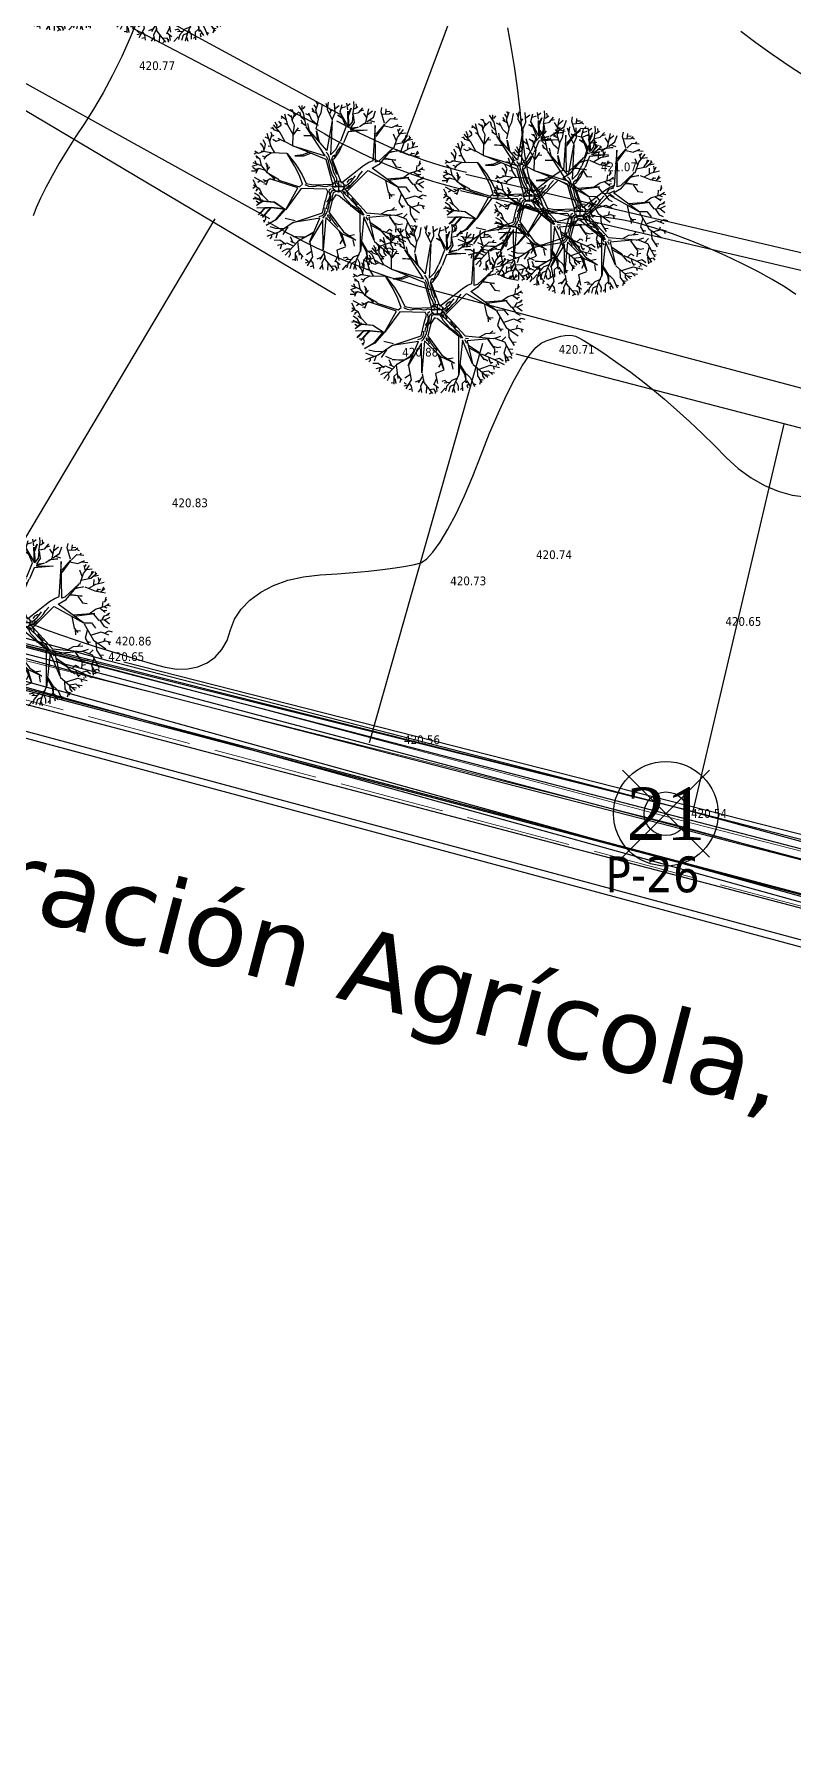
# Model space of a CAD drawing. Header units: metres. Extents: x 2 to 659295185, y -28 to 1124222152.
# Drawn here: x 654665.2 to 654752.2, y 1123070.3 to 1123265.1 of the extents above; entities that cross this region are included whole.
import ezdxf
from ezdxf.enums import TextEntityAlignment as Align

# ---------------------------------------------------------------- set-up
doc = ezdxf.new("R2010")
doc.units = ezdxf.units.M
doc.header["$MEASUREMENT"] = 0
doc.header["$PDMODE"] = 35
doc.header["$PDSIZE"] = 5
doc.linetypes.add('ACAD_ISO02W100', pattern=[15, 12, -3])
doc.layers.get('0').update_dxf_attribs({"linetype": 'CONTINUOUS'})
for name, color, linetype in [('000PAREDES', 2, 'CONTINUOUS'), ('Acotado', 7, 'CONTINUOUS'), ('Arboles', 3, 'CONTINUOUS'), ('Canal de Riego', 5, 'CONTINUOUS'), ('Cota', 3, 'CONTINUOUS'), ('CURVAS', 2, 'CONTINUOUS'), ('CVL_CURV_D', 7, 'CONTINUOUS'), ('CVL_CURV_G', 42, 'CONTINUOUS'), ('MANZANA', 30, 'CONTINUOUS'), ('PUERTA', 3, 'CONTINUOUS'), ('VIA_ACCESO', 7, 'ACAD_ISO02W100'), ('Vialidad', 1, 'CONTINUOUS'), ('vista1', 3, 'CONTINUOUS'), ('ÁREAS', 7, 'CONTINUOUS')]:
    doc.layers.add(name, color=color, linetype=linetype)
doc.layers.add('acera', color=32, linetype='CONTINUOUS', lineweight=20)
doc.styles.get("Standard").update_dxf_attribs({"font": 'tahoma.ttf'})
doc.styles.add('VERT_CUADRO', font='ROMANTIC')

# ---------------------------------------------------------------- blocks, each defined once
blk = doc.blocks.new('VERT_CUADRO')
blk.add_circle((0, 0), 1)
at = {"style": 'VERT_CUADRO'}
blk.add_attdef('PT', text='', height=1, dxfattribs=at).set_placement((0, 0), align=Align.MIDDLE_CENTER)
blk = doc.blocks.new('A$C469D301D')
for p, q in [((0.871, 2.329), (0.817, 2.438)), ((0.857, 2.363), (0.866, 2.436)), ((1.05, 2.343), (1.105, 2.45)), ((1.089, 2.418), (1.073, 2.459)), ((0.501, 2.097), (0.422, 2.212)), ((0.472, 2.19), (0.454, 2.246)), ((0.464, 2.155), (0.478, 2.21)), ((0.529, 2.215), (0.505, 2.254)), ((0.531, 2.191), (0.533, 2.235)), ((0.569, 2.297), (0.539, 2.291)), ((0.618, 2.253), (0.548, 2.319)), ((0.624, 2.185), (0.588, 2.211)), ((0.627, 2.18), (0.604, 2.342)), ((0.699, 2.283), (0.644, 2.335)), ((0.723, 2.371), (0.688, 2.393)), ((0.723, 2.167), (0.691, 2.248)), ((0.701, 2.233), (0.696, 2.313)), ((0.704, 2.255), (0.754, 2.336)), ((0.741, 2.314), (0.717, 2.394)), ((0.735, 2.294), (0.806, 2.35)), ((0.83, 2.269), (0.82, 2.342)), ((0.844, 2.175), (0.823, 2.227)), ((0.877, 2.215), (0.83, 2.269)), ((0.885, 2.134), (0.871, 2.329)), ((0.872, 2.385), (0.907, 2.417)), ((0.951, 2.277), (0.904, 2.309)), ((0.979, 2.208), (0.945, 2.313)), ((1.045, 2.131), (0.979, 2.208)), ((1.06, 2.293), (0.996, 2.337)), ((1.024, 2.327), (1.006, 2.38)), ((1.023, 2.071), (1.072, 2.21)), ((1.063, 2.376), (1.036, 2.423)), ((1.072, 2.21), (1.05, 2.343)), ((1.075, 2.229), (1.122, 2.297)), ((1.122, 2.297), (1.16, 2.416)), ((1.222, 2.361), (1.211, 2.418)), ((1.217, 2.33), (1.246, 2.432)), ((1.272, 2.173), (1.217, 2.33)), ((1.246, 2.272), (1.284, 2.327)), ((1.262, 2.305), (1.257, 2.334)), ((1.273, 2.188), (1.321, 2.271)), ((1.321, 2.271), (1.332, 2.411)), ((1.331, 2.333), (1.391, 2.37)), ((1.358, 2.23), (1.419, 2.182)), ((1.416, 2.196), (1.358, 2.23)), ((1.394, 2.274), (1.435, 2.378)), ((1.395, 2.267), (1.483, 2.047)), ((1.455, 2.051), (1.395, 2.267)), ((1.421, 2.331), (1.486, 2.343)), ((1.483, 2.047), (1.505, 2.271)), ((1.505, 2.271), (1.494, 2.051)), ((1.507, 2.291), (1.504, 2.387)), ((1.556, 2.307), (1.507, 2.209)), ((1.512, 2.24), (1.556, 2.307)), ((1.514, 2.352), (1.554, 2.378)), ((1.552, 2.107), (1.572, 2.206)), ((1.57, 2.21), (1.603, 2.331)), ((1.572, 2.206), (1.574, 2.1)), ((1.575, 2.222), (1.659, 2.23)), ((1.603, 2.331), (1.606, 2.398)), ((1.603, 2.294), (1.658, 2.319)), ((1.64, 2.312), (1.639, 2.36)), ((1.659, 2.23), (1.726, 2.291)), ((1.688, 2.254), (1.736, 2.259)), ((1.766, 2.135), (1.729, 2.213)), ((1.743, 2.078), (1.809, 2.265)), ((1.783, 2.186), (1.856, 2.233)), ((1.859, 2.137), (1.902, 2.227)), ((1.978, 2.201), (1.997, 2.261)), ((2.005, 2.033), (1.978, 2.201)), ((2.038, 2.159), (2.056, 2.233)), ((2.053, 2.196), (2.102, 2.193)), ((0.239, 1.921), (0.207, 1.975)), ((0.249, 1.88), (0.276, 1.952)), ((0.276, 1.952), (0.25, 2.017)), ((0.331, 2.02), (0.284, 2.052)), ((0.349, 1.908), (0.316, 2.099)), ((0.34, 1.983), (0.39, 2.088)), ((0.384, 2.08), (0.373, 2.114)), ((0.377, 2.055), (0.413, 2.066)), ((0.421, 2.154), (0.382, 2.171)), ((0.433, 1.972), (0.389, 2.002)), ((0.427, 2.136), (0.404, 2.18)), ((0.495, 2.101), (0.427, 2.136)), ((0.49, 1.987), (0.433, 1.972)), ((0.555, 1.947), (0.464, 2.011)), ((0.474, 2.166), (0.531, 2.191)), ((0.557, 1.949), (0.501, 2.097)), ((0.659, 1.877), (0.557, 1.949)), ((0.684, 2.04), (0.627, 2.18)), ((0.66, 1.875), (0.684, 2.04)), ((0.688, 2.043), (0.723, 2.167)), ((0.692, 2.034), (0.774, 2.126)), ((0.753, 2.094), (0.793, 2.084)), ((0.879, 2.144), (0.822, 2.19)), ((0.834, 2.006), (0.945, 1.989)), ((0.947, 1.979), (0.834, 2.006)), ((1.133, 1.748), (0.885, 2.126)), ((1.1, 1.678), (0.886, 2.125)), ((0.925, 2.06), (0.916, 2.166)), ((1.023, 2.049), (1.043, 1.881)), ((1.026, 1.915), (1.023, 2.049)), ((1.264, 2.167), (1.133, 1.748)), ((1.267, 2.169), (1.181, 1.68)), ((1.35, 1.86), (1.455, 2.051)), ((1.471, 1.979), (1.387, 1.829)), ((1.744, 1.964), (1.471, 1.979)), ((1.494, 2.051), (1.552, 2.107)), ((1.623, 2.027), (1.503, 2.003)), ((1.503, 2.003), (1.744, 1.964)), ((1.574, 2.1), (1.512, 2.027)), ((1.512, 2.027), (1.623, 2.027)), ((1.641, 2.03), (1.743, 2.078)), ((1.825, 2.06), (1.695, 2.058)), ((1.724, 2.064), (1.825, 2.06)), ((1.757, 2.085), (1.859, 2.137)), ((1.869, 2.016), (1.77, 1.521)), ((1.794, 2.103), (1.864, 2.071)), ((1.808, 1.493), (1.869, 2.016)), ((2.007, 2.019), (1.856, 1.861)), ((1.865, 1.892), (2.007, 2.019)), ((1.986, 2), (2.1, 1.957)), ((1.988, 2.164), (2.089, 2.158)), ((2.016, 2.025), (2.1, 2.087)), ((2.089, 2.158), (2.127, 2.18)), ((2.1, 2.087), (2.199, 2.066)), ((2.1, 1.957), (2.199, 1.988)), ((2.105, 2.166), (2.141, 2.144)), ((2.148, 2.077), (2.173, 2.101)), ((2.162, 1.976), (2.244, 1.955)), ((0.181, 1.648), (0.063, 1.71)), ((0.135, 1.847), (0.095, 1.832)), ((0.112, 1.684), (0.098, 1.733)), ((0.152, 1.833), (0.111, 1.871)), ((0.172, 1.745), (0.115, 1.803)), ((0.149, 1.767), (0.115, 1.776)), ((0.221, 1.849), (0.152, 1.833)), ((0.18, 1.653), (0.172, 1.745)), ((0.34, 1.816), (0.2, 1.859)), ((0.246, 1.769), (0.211, 1.787)), ((0.229, 1.742), (0.271, 1.788)), ((0.248, 1.844), (0.239, 1.921)), ((0.271, 1.788), (0.339, 1.82)), ((0.351, 1.909), (0.307, 1.917)), ((0.565, 1.781), (0.34, 1.816)), ((0.393, 1.813), (0.349, 1.908)), ((0.567, 1.78), (0.669, 1.607)), ((0.648, 1.591), (0.567, 1.78)), ((0.66, 1.877), (1.1, 1.678)), ((1.108, 1.622), (0.66, 1.877)), ((0.669, 1.734), (0.799, 1.717)), ((0.785, 1.733), (0.669, 1.734)), ((0.87, 1.756), (0.785, 1.733)), ((0.799, 1.717), (0.902, 1.743)), ((1.141, 1.7), (1.122, 1.729)), ((1.181, 1.68), (1.266, 1.747)), ((1.23, 1.623), (1.309, 1.706)), ((1.266, 1.747), (1.343, 1.856)), ((1.27, 1.701), (1.295, 1.732)), ((1.295, 1.732), (1.323, 1.76)), ((1.309, 1.706), (1.382, 1.828)), ((1.323, 1.76), (1.342, 1.78)), ((2.091, 1.66), (2.162, 1.808)), ((2.111, 1.715), (2.26, 1.728)), ((2.14, 1.764), (2.115, 1.86)), ((2.162, 1.808), (2.265, 1.91)), ((2.198, 1.839), (2.185, 1.92)), ((2.196, 1.902), (2.223, 1.927)), ((2.216, 1.857), (2.294, 1.859)), ((2.223, 1.731), (2.312, 1.814)), ((2.26, 1.728), (2.354, 1.787)), ((2.276, 1.785), (2.291, 1.824)), ((2.304, 1.751), (2.375, 1.754)), ((2.336, 1.777), (2.338, 1.806)), ((2.353, 1.633), (2.401, 1.708)), ((2.372, 1.666), (2.368, 1.724)), ((0.079, 1.585), (0.026, 1.592)), ((0.053, 1.42), (0.035, 1.466)), ((0.134, 1.676), (0.041, 1.656)), ((0.084, 1.61), (0.051, 1.643)), ((0.178, 1.411), (0.059, 1.495)), ((0.14, 1.616), (0.079, 1.585)), ((0.109, 1.598), (0.083, 1.553)), ((0.14, 1.616), (0.084, 1.61)), ((0.226, 1.575), (0.14, 1.616)), ((0.244, 1.544), (0.181, 1.648)), ((0.244, 1.544), (0.269, 1.642)), ((0.246, 1.544), (0.385, 1.436)), ((0.345, 1.437), (0.246, 1.544)), ((0.269, 1.642), (0.247, 1.683)), ((0.264, 1.607), (0.249, 1.645)), ((0.261, 1.585), (0.295, 1.62)), ((0.699, 1.446), (0.648, 1.591)), ((0.669, 1.607), (0.739, 1.447)), ((1.16, 1.26), (1.108, 1.622)), ((1.139, 1.603), (1.121, 1.663)), ((1.146, 1.531), (1.139, 1.603)), ((1.159, 1.657), (1.141, 1.7)), ((1.154, 1.47), (1.146, 1.531)), ((1.168, 1.396), (1.154, 1.47)), ((1.16, 1.614), (1.159, 1.657)), ((1.168, 1.572), (1.16, 1.614)), ((1.184, 1.522), (1.168, 1.572)), ((1.187, 1.473), (1.184, 1.522)), ((1.193, 1.421), (1.187, 1.473)), ((1.191, 1.61), (1.204, 1.645)), ((1.197, 1.561), (1.191, 1.61)), ((1.211, 1.504), (1.197, 1.561)), ((1.199, 1.61), (1.23, 1.623)), ((1.282, 1.259), (1.199, 1.61)), ((1.204, 1.645), (1.221, 1.662)), ((1.222, 1.446), (1.211, 1.504)), ((1.221, 1.662), (1.243, 1.672)), ((1.23, 1.65), (1.254, 1.664)), ((1.254, 1.664), (1.27, 1.701)), ((1.629, 1.463), (1.282, 1.257)), ((1.713, 1.503), (1.629, 1.463)), ((1.77, 1.521), (1.713, 1.503)), ((1.747, 1.414), (1.868, 1.469)), ((1.856, 1.502), (1.808, 1.493)), ((2.083, 1.665), (1.856, 1.502)), ((1.868, 1.469), (2.083, 1.665)), ((2.1, 1.485), (1.938, 1.523)), ((1.953, 1.532), (2.1, 1.485)), ((2.138, 1.617), (2.016, 1.602)), ((2.029, 1.614), (2.138, 1.617)), ((2.04, 1.493), (2.093, 1.389)), ((2.156, 1.616), (2.29, 1.538)), ((2.21, 1.587), (2.321, 1.634)), ((2.29, 1.538), (2.441, 1.49)), ((2.291, 1.624), (2.304, 1.702)), ((2.318, 1.531), (2.347, 1.563)), ((2.321, 1.634), (2.439, 1.644)), ((2.33, 1.548), (2.376, 1.552)), ((2.375, 1.517), (2.439, 1.554)), ((2.403, 1.539), (2.427, 1.578)), ((0.054, 1.366), (0.014, 1.342)), ((0.113, 1.323), (0.027, 1.391)), ((0.087, 1.227), (0.029, 1.276)), ((0.051, 1.299), (0.079, 1.322)), ((0.07, 1.359), (0.054, 1.418)), ((0.108, 1.325), (0.059, 1.323)), ((0.113, 1.164), (0.087, 1.227)), ((0.095, 1.423), (0.133, 1.442)), ((0.135, 1.231), (0.095, 1.273)), ((0.138, 1.232), (0.113, 1.323)), ((0.209, 1.14), (0.138, 1.232)), ((0.211, 1.427), (0.176, 1.449)), ((0.276, 1.452), (0.178, 1.411)), ((0.212, 1.384), (0.178, 1.385)), ((0.241, 1.433), (0.203, 1.366)), ((0.656, 1.27), (0.275, 1.452)), ((0.275, 1.452), (0.345, 1.437)), ((0.385, 1.436), (0.397, 1.417)), ((0.397, 1.417), (0.681, 1.284)), ((0.444, 0.987), (0.656, 1.27)), ((0.701, 1.254), (0.444, 0.987)), ((0.681, 1.284), (0.727, 1.314)), ((0.727, 1.314), (0.699, 1.446)), ((1.059, 1.199), (0.701, 1.254)), ((0.739, 1.447), (0.781, 1.318)), ((0.816, 1.271), (0.767, 1.302)), ((0.781, 1.318), (0.878, 1.287)), ((0.858, 1.259), (0.816, 1.271)), ((0.904, 1.261), (0.858, 1.259)), ((0.883, 1.284), (1.16, 1.258)), ((0.934, 1.263), (0.904, 1.261)), ((0.982, 1.255), (0.934, 1.263)), ((1.038, 1.236), (0.982, 1.255)), ((1.075, 1.236), (1.038, 1.236)), ((1.107, 1.242), (1.075, 1.236)), ((1.146, 1.226), (1.107, 1.242)), ((1.19, 1.208), (1.146, 1.226)), ((1.186, 1.353), (1.168, 1.396)), ((1.198, 1.289), (1.186, 1.353)), ((1.21, 1.384), (1.193, 1.421)), ((1.199, 1.229), (1.198, 1.289)), ((1.27, 1.206), (1.199, 1.229)), ((1.206, 1.393), (1.206, 1.393)), ((1.226, 1.331), (1.21, 1.384)), ((1.22, 1.296), (1.226, 1.331)), ((1.22, 1.26), (1.22, 1.296)), ((1.248, 1.232), (1.22, 1.26)), ((1.232, 1.388), (1.222, 1.446)), ((1.279, 1.225), (1.248, 1.232)), ((1.317, 1.235), (1.351, 1.215)), ((1.348, 1.133), (1.681, 1.391)), ((1.351, 1.215), (1.38, 1.237)), ((1.366, 1.257), (1.399, 1.293)), ((1.369, 1.188), (1.397, 1.22)), ((1.38, 1.237), (1.425, 1.265)), ((1.399, 1.293), (1.443, 1.311)), ((1.403, 1.201), (1.434, 1.23)), ((1.425, 1.265), (1.466, 1.309)), ((1.434, 1.23), (1.469, 1.26)), ((1.466, 1.309), (1.497, 1.338)), ((1.469, 1.26), (1.521, 1.299)), ((1.521, 1.299), (1.556, 1.346)), ((1.556, 1.346), (1.607, 1.392)), ((1.686, 1.388), (2.072, 1.104)), ((2.072, 1.104), (1.747, 1.414)), ((1.917, 1.218), (1.93, 1.044)), ((2.25, 1.217), (1.938, 1.233)), ((1.953, 1.218), (2.25, 1.217)), ((2.093, 1.389), (2.162, 1.372)), ((2.168, 1.222), (2.268, 1.275)), ((2.268, 1.275), (2.41, 1.301)), ((2.335, 1.285), (2.403, 1.219)), ((2.374, 1.299), (2.392, 1.374)), ((2.39, 1.241), (2.428, 1.243)), ((2.395, 1.293), (2.43, 1.275)), ((2.41, 1.301), (2.471, 1.332)), ((2.411, 1.362), (2.448, 1.401)), ((2.429, 1.385), (2.441, 1.431)), ((2.447, 1.313), (2.487, 1.298)), ((0, 1.195), (0.046, 1.203)), ((0.038, 1.192), (0, 1.195)), ((0.045, 1.2), (0.02, 1.217)), ((0.035, 1.094), (0.115, 1.153)), ((0.13, 1.143), (0.035, 1.094)), ((0.036, 1.063), (0.149, 1.052)), ((0.143, 1.044), (0.036, 1.063)), ((0.115, 1.153), (0.038, 1.192)), ((0.071, 1.126), (0.038, 1.157)), ((0.046, 1.203), (0.126, 1.161)), ((0.046, 0.959), (0.077, 0.99)), ((0.081, 0.981), (0.046, 0.959)), ((0.077, 0.99), (0.143, 1.044)), ((0.149, 1.037), (0.081, 0.981)), ((0.096, 0.914), (0.23, 1.038)), ((0.238, 1.034), (0.096, 0.914)), ((0.125, 1.166), (0.14, 1.151)), ((0.291, 1.107), (0.13, 1.143)), ((0.14, 1.151), (0.295, 1.114)), ((0.149, 1.052), (0.239, 1.044)), ((0.23, 1.038), (0.149, 1.037)), ((0.439, 0.988), (0.238, 1.034)), ((0.239, 1.044), (0.417, 1.001)), ((0.286, 0.863), (0.426, 0.993)), ((0.44, 0.986), (0.288, 0.854)), ((0.426, 0.993), (0.291, 1.107)), ((0.295, 1.114), (0.439, 0.988)), ((0.962, 0.872), (1.025, 1.048)), ((1.029, 1.051), (1.075, 1.159)), ((1.038, 0.971), (1.069, 1.016)), ((1.04, 1.014), (1.076, 1.051)), ((1.121, 1.033), (1.054, 0.863)), ((1.06, 0.941), (1.072, 0.984)), ((1.075, 1.159), (1.061, 1.201)), ((1.069, 1.016), (1.1, 1.048)), ((1.072, 0.984), (1.088, 1.023)), ((1.076, 1.051), (1.099, 1.105)), ((1.088, 1.023), (1.117, 1.045)), ((1.093, 1.153), (1.103, 1.192)), ((1.099, 1.105), (1.093, 1.153)), ((1.1, 1.048), (1.107, 1.096)), ((1.103, 1.192), (1.131, 1.203)), ((1.107, 1.096), (1.111, 1.13)), ((1.111, 1.13), (1.138, 1.165)), ((1.117, 1.045), (1.137, 1.098)), ((1.183, 1.103), (1.121, 1.033)), ((1.137, 1.098), (1.152, 1.141)), ((1.138, 1.165), (1.181, 1.183)), ((1.152, 1.141), (1.202, 1.16)), ((1.213, 1.091), (1.183, 1.103)), ((1.202, 1.16), (1.235, 1.16)), ((1.497, 0.794), (1.218, 1.089)), ((1.245, 1.162), (1.278, 1.108)), ((1.278, 1.108), (1.302, 1.05)), ((1.286, 1.156), (1.293, 1.171)), ((1.309, 1.104), (1.286, 1.156)), ((1.293, 1.171), (1.332, 1.155)), ((1.298, 1.195), (1.333, 1.168)), ((1.302, 1.05), (1.343, 0.991)), ((1.338, 1.07), (1.309, 1.104)), ((1.325, 1.104), (1.313, 1.135)), ((1.323, 1.206), (1.369, 1.188)), ((1.332, 1.155), (1.348, 1.108)), ((1.333, 1.168), (1.365, 1.174)), ((1.369, 1.029), (1.338, 1.07)), ((1.343, 0.991), (1.384, 0.932)), ((1.348, 1.132), (1.587, 0.792)), ((1.348, 1.108), (1.355, 1.069)), ((1.365, 1.174), (1.403, 1.201)), ((1.404, 0.982), (1.369, 1.029)), ((1.432, 0.974), (1.403, 1.025)), ((1.444, 0.93), (1.404, 0.982)), ((1.472, 0.922), (1.432, 0.974)), ((1.93, 1.044), (1.976, 0.975)), ((1.944, 1.027), (1.939, 0.949)), ((1.962, 1.008), (2.016, 0.996)), ((2.111, 0.991), (2.067, 0.882)), ((2.071, 1.106), (2.187, 1.089)), ((2.079, 1.09), (2.183, 0.839)), ((2.187, 1.089), (2.236, 1.007)), ((2.231, 1.212), (2.291, 1.115)), ((2.291, 1.115), (2.392, 1.112)), ((2.309, 1.111), (2.355, 1.022)), ((2.346, 1.12), (2.386, 1.167)), ((2.355, 1.022), (2.407, 0.988)), ((2.374, 1.113), (2.441, 1.043)), ((2.386, 1.167), (2.453, 1.177)), ((2.392, 1.112), (2.463, 1.137)), ((2.413, 1.17), (2.461, 1.2)), ((0.075, 0.945), (0.123, 0.942)), ((0.101, 0.871), (0.133, 0.872)), ((0.114, 0.844), (0.146, 0.894)), ((0.134, 0.797), (0.286, 0.863)), ((0.288, 0.854), (0.134, 0.797)), ((0.146, 0.894), (0.139, 0.945)), ((0.268, 0.733), (0.189, 0.765)), ((0.379, 0.715), (0.268, 0.733)), ((0.525, 0.785), (0.313, 0.677)), ((0.44, 0.735), (0.355, 0.637)), ((0.555, 0.808), (0.421, 0.86)), ((0.532, 0.786), (0.962, 0.872)), ((0.914, 0.798), (0.532, 0.786)), ((0.721, 0.476), (0.914, 0.798)), ((0.953, 0.769), (0.721, 0.476)), ((1, 0.796), (0.901, 0.344)), ((0.901, 0.344), (0.953, 0.769)), ((0.905, 0.826), (0.957, 0.833)), ((0.954, 0.796), (0.989, 0.822)), ((0.957, 0.833), (0.983, 0.854)), ((0.983, 0.854), (1.001, 0.901)), ((0.989, 0.822), (1.016, 0.857)), ((1.203, 0.537), (1, 0.796)), ((1.001, 0.901), (1.005, 0.935)), ((1.016, 0.857), (1.03, 0.886)), ((1.027, 0.922), (1.038, 0.971)), ((1.031, 0.793), (1.033, 0.834)), ((1.033, 0.834), (1.058, 0.828)), ((1.041, 0.882), (1.043, 0.905)), ((1.043, 0.905), (1.06, 0.941)), ((1.054, 0.778), (1.045, 0.809)), ((1.054, 0.926), (1.054, 0.926)), ((1.054, 0.863), (1.222, 0.561)), ((1.065, 0.737), (1.054, 0.778)), ((1.058, 0.828), (1.073, 0.781)), ((1.073, 0.781), (1.091, 0.738)), ((1.091, 0.738), (1.115, 0.696)), ((1.342, 0.969), (1.342, 0.969)), ((1.396, 0.912), (1.367, 0.916)), ((1.384, 0.932), (1.427, 0.897)), ((1.427, 0.897), (1.462, 0.867)), ((1.428, 0.254), (1.497, 0.794)), ((1.542, 0.737), (1.428, 0.254)), ((1.471, 0.889), (1.444, 0.93)), ((1.462, 0.867), (1.507, 0.802)), ((1.505, 0.849), (1.471, 0.889)), ((1.483, 0.955), (1.483, 0.955)), ((1.53, 0.803), (1.505, 0.849)), ((1.507, 0.802), (1.527, 0.766)), ((1.548, 0.764), (1.53, 0.803)), ((1.642, 0.382), (1.542, 0.737)), ((1.596, 0.683), (1.576, 0.736)), ((1.586, 0.757), (1.627, 0.748)), ((1.587, 0.792), (1.982, 0.704)), ((1.794, 0.75), (1.887, 0.787)), ((1.887, 0.787), (2.02, 0.781)), ((1.943, 0.781), (1.992, 0.815)), ((2.067, 0.882), (2.107, 0.795)), ((2.091, 0.831), (2.138, 0.817)), ((2.168, 0.918), (2.309, 0.944)), ((2.183, 0.839), (2.341, 0.696)), ((2.213, 0.804), (2.207, 0.692)), ((2.249, 0.794), (2.355, 0.807)), ((2.309, 0.944), (2.404, 0.887)), ((2.334, 0.807), (2.351, 0.847)), ((2.354, 0.918), (2.417, 0.944)), ((2.355, 0.807), (2.424, 0.779)), ((2.391, 0.794), (2.404, 0.742)), ((2.417, 0.944), (2.465, 0.922)), ((0.313, 0.677), (0.127, 0.633)), ((0.256, 0.662), (0.144, 0.727)), ((0.168, 0.598), (0.194, 0.62)), ((0.194, 0.62), (0.2, 0.638)), ((0.301, 0.558), (0.222, 0.565)), ((0.254, 0.601), (0.285, 0.667)), ((0.401, 0.504), (0.258, 0.486)), ((0.297, 0.437), (0.325, 0.498)), ((0.379, 0.487), (0.301, 0.558)), ((0.556, 0.507), (0.351, 0.335)), ((0.488, 0.451), (0.401, 0.504)), ((0.5, 0.595), (0.422, 0.645)), ((0.517, 0.482), (0.459, 0.519)), ((0.488, 0.498), (0.463, 0.588)), ((0.506, 0.588), (0.666, 0.562)), ((0.641, 0.557), (0.506, 0.588)), ((0.558, 0.309), (0.556, 0.507)), ((0.559, 0.512), (0.802, 0.617)), ((0.784, 0.597), (0.559, 0.512)), ((1.115, 0.696), (1.134, 0.67)), ((1.134, 0.67), (1.156, 0.638)), ((1.224, 0.353), (1.163, 0.585)), ((1.191, 0.552), (1.224, 0.353)), ((1.385, 0.421), (1.203, 0.537)), ((1.222, 0.561), (1.385, 0.421)), ((1.285, 0.499), (1.377, 0.502)), ((1.982, 0.704), (1.608, 0.718)), ((1.608, 0.718), (1.642, 0.382)), ((1.753, 0.529), (1.618, 0.649)), ((1.621, 0.614), (1.748, 0.521)), ((1.748, 0.521), (1.82, 0.418)), ((1.82, 0.418), (1.753, 0.529)), ((1.779, 0.506), (1.937, 0.415)), ((1.833, 0.481), (1.883, 0.515)), ((1.883, 0.515), (1.92, 0.49)), ((1.901, 0.702), (1.977, 0.564)), ((1.977, 0.564), (1.908, 0.697)), ((1.982, 0.559), (1.962, 0.464)), ((1.964, 0.594), (2.024, 0.566)), ((1.974, 0.506), (2.025, 0.509)), ((1.988, 0.701), (2.095, 0.721)), ((2.009, 0.702), (2.136, 0.635)), ((2.024, 0.566), (2.076, 0.571)), ((2.099, 0.655), (2.161, 0.703)), ((2.153, 0.58), (2.106, 0.473)), ((2.136, 0.635), (2.215, 0.43)), ((2.179, 0.531), (2.24, 0.515)), ((2.207, 0.692), (2.267, 0.568)), ((2.298, 0.604), (2.238, 0.616)), ((0.383, 0.419), (0.31, 0.392)), ((0.44, 0.412), (0.383, 0.419)), ((0.4, 0.301), (0.431, 0.342)), ((0.431, 0.342), (0.429, 0.38)), ((0.447, 0.258), (0.481, 0.261)), ((0.499, 0.346), (0.486, 0.236)), ((0.556, 0.386), (0.499, 0.346)), ((0.514, 0.292), (0.499, 0.324)), ((0.52, 0.238), (0.514, 0.292)), ((0.56, 0.344), (0.602, 0.279)), ((0.578, 0.248), (0.592, 0.29)), ((0.738, 0.265), (0.644, 0.145)), ((0.741, 0.343), (0.654, 0.301)), ((0.726, 0.47), (0.738, 0.265)), ((0.902, 0.287), (0.835, 0.21)), ((0.907, 0.331), (0.913, 0.203)), ((1.219, 0.342), (1.097, 0.312)), ((1.097, 0.312), (1.107, 0.165)), ((1.195, 0.454), (1.152, 0.396)), ((1.344, 0.432), (1.35, 0.341)), ((1.426, 0.256), (1.353, 0.137)), ((1.458, 0.372), (1.508, 0.25)), ((1.529, 0.254), (1.462, 0.404)), ((1.508, 0.25), (1.514, 0.124)), ((1.514, 0.124), (1.529, 0.254)), ((1.537, 0.249), (1.588, 0.184)), ((1.644, 0.374), (1.832, 0.162)), ((1.697, 0.303), (1.688, 0.199)), ((1.723, 0.294), (1.89, 0.329)), ((1.76, 0.248), (1.855, 0.251)), ((1.83, 0.423), (1.863, 0.394)), ((1.855, 0.251), (1.904, 0.193)), ((1.878, 0.447), (1.888, 0.378)), ((1.888, 0.378), (1.93, 0.361)), ((1.89, 0.329), (2.019, 0.278)), ((1.896, 0.372), (1.904, 0.345)), ((1.931, 0.315), (1.94, 0.267)), ((1.937, 0.415), (2.087, 0.312)), ((1.968, 0.403), (2.033, 0.415)), ((1.974, 0.312), (1.986, 0.325)), ((2.012, 0.316), (1.997, 0.359)), ((2.033, 0.415), (2.08, 0.368)), ((2.106, 0.473), (2.161, 0.359)), ((2.12, 0.341), (2.119, 0.439)), ((2.121, 0.372), (2.146, 0.363)), ((2.144, 0.413), (2.187, 0.418)), ((2.187, 0.418), (2.21, 0.385)), ((2.209, 0.462), (2.24, 0.461)), ((0.678, 0.198), (0.623, 0.188)), ((0.662, 0.212), (0.632, 0.237)), ((0.728, 0.134), (0.687, 0.127)), ((0.734, 0.174), (0.707, 0.225)), ((0.735, 0.097), (0.734, 0.174)), ((0.855, 0.24), (0.793, 0.224)), ((0.821, 0.074), (0.86, 0.12)), ((0.919, 0.243), (0.861, 0.159)), ((0.861, 0.159), (0.862, 0.065)), ((0.913, 0.203), (1.018, 0.034)), ((0.942, 0.14), (0.929, 0.047)), ((0.976, 0.03), (1.002, 0.048)), ((0.981, 0.095), (1.041, 0.094)), ((1.041, 0.094), (1.065, 0.038)), ((1.104, 0.239), (1.047, 0.147)), ((1.058, 0.071), (1.054, 0.027)), ((1.058, 0.163), (1.115, 0.103)), ((1.082, 0.131), (1.084, 0.05)), ((1.207, 0.085), (1.137, 0.026)), ((1.219, 0.193), (1.17, 0.188)), ((1.279, 0.155), (1.204, 0.158)), ((1.228, 0.106), (1.207, 0.046)), ((1.241, 0.169), (1.219, 0.193)), ((1.316, 0.183), (1.228, 0.106)), ((1.253, 0.03), (1.285, 0.103)), ((1.285, 0.103), (1.342, 0.121)), ((1.353, 0.137), (1.299, 0.01)), ((1.403, 0.206), (1.316, 0.183)), ((1.334, 0.048), (1.318, 0.06)), ((1.339, 0), (1.334, 0.048)), ((1.374, 0.155), (1.396, 0.092)), ((1.396, 0.092), (1.387, 0.027)), ((1.421, 0.036), (1.452, 0.06)), ((1.458, 0.121), (1.447, 0.013)), ((1.514, 0.163), (1.458, 0.121)), ((1.551, 0.096), (1.522, 0.08)), ((1.522, 0.08), (1.529, 0.046)), ((1.527, 0.148), (1.569, 0.057)), ((1.588, 0.184), (1.626, 0.057)), ((1.614, 0.101), (1.649, 0.082)), ((1.688, 0.199), (1.741, 0.1)), ((1.707, 0.153), (1.763, 0.135)), ((1.71, 0.08), (1.73, 0.126)), ((1.763, 0.192), (1.766, 0.235)), ((1.79, 0.144), (1.763, 0.192)), ((1.795, 0.209), (1.855, 0.191)), ((1.869, 0.233), (1.939, 0.214))]:
    blk.add_line(p, q)
blk = doc.blocks.new('A$C1CDC482B')
at = {"layer": 'PUERTA', "linetype": 'Continuous'}
blk.add_blockref('A$C469D301D', (0, 0, 197.89), dxfattribs=at)
blk = doc.blocks.new('A$C14EB38C1')
at = {"rotation": 1}
blk.add_blockref('A$C1CDC482B', (0.021, -0.023, 593.671), dxfattribs=at)
blk = doc.blocks.new('arbol')
at = {"layer": 'Arboles'}
blk.add_circle((654790.78, 1123791.67), 0.64, dxfattribs=at)
at = {"xscale": 8.000000000032065, "yscale": 8.000000000032065, "zscale": 8.000000000032065, "rotation": 6.294289769575494}
blk.add_blockref('A$C14EB38C1', (654782.03, 1123780.92, -6332.49), dxfattribs=at)
blk = doc.blocks.new('arbol2')
at = {"layer": 'Arboles'}
for p, q in [((654790.14, 1123791.67), (654791.42, 1123791.67)), ((654790.78, 1123792.31), (654790.78, 1123791.03))]:
    blk.add_line(p, q, dxfattribs=at)
blk.add_blockref('arbol', (0, 0), dxfattribs=at)

msp = doc.modelspace()

# ---------------------------------------------------------------- linework, layer by layer
at = {"lineweight": 30}
msp.add_lwpolyline([(654948.3512, 1123120.8818), (654737.653, 1123175.6708), (654613.3796, 1123207.9862), (654535.2993, 1123231.8219), (654565.2977, 1123318.8224), (654606.2977, 1123418.8224), (654522.2977, 1123456.8224), (654623.2977, 1123646.8224), (654713.6038, 1123837.3245)], dxfattribs=at)
msp.add_lwpolyline([(654948.3512, 1123120.8818), (654737.653, 1123175.6708), (654613.3796, 1123207.9862), (654535.2993, 1123231.8219), (654565.2977, 1123318.8224), (654606.2977, 1123418.8224), (654522.2977, 1123456.8224), (654623.2977, 1123646.8224), (654713.6038, 1123837.3245)], dxfattribs=at)
msp.add_lwpolyline([(654948.3512, 1123120.8818), (654737.653, 1123175.6708), (654613.3796, 1123207.9862), (654535.2993, 1123231.8219), (654565.2977, 1123318.8224), (654606.2977, 1123418.8224), (654522.2977, 1123456.8224), (654623.2977, 1123646.8224), (654713.6038, 1123837.3245)], dxfattribs=at)
at = {"layer": '000PAREDES'}
msp.add_lwpolyline([(654708.4749, 1123560.707), (654576.9969, 1123217.1749), (654738.8422, 1123176.4284), (654851.6478, 1123145.5648), (654859.7194, 1123170.0968)], dxfattribs=at)
at = {"layer": '000PAREDES', "flags": 128}
for points in [[(654707.192, 1123251.5432), (654724.5688, 1123298.0224)], [(654605.5352, 1123291.2429), (654699.7429, 1123235.2374)], [(654700.2887, 1123255.8986), (654680.8407, 1123266.4656)], [(654714.714, 1123249.0682), (654846.3858, 1123218.2495)], [(654657.9196, 1123196.8016), (654685.9364, 1123243.9482)], [(654703.6703, 1123183.8326), (654716.6674, 1123229.6688)], [(654720.4284, 1123228.4314), (654841.4602, 1123196.9453)], [(654740.7227, 1123175.8096), (654751.2206, 1123220.3841)], [(654582.6384, 1123215.3187), (654738.8422, 1123176.4284)]]:
    msp.add_lwpolyline(points, dxfattribs=at)
at = {"layer": '000PAREDES'}
msp.add_ellipse((654728.5797, 1123305.5998), major_axis=(56.1332, -14.5966), ratio=1, start_param=4.44930935, end_param=4.7262639, dxfattribs=at)
at = {"layer": 'acera'}
msp.add_lwpolyline([(654574.4977, 1123215.9131), (654738.2235, 1123174.5479), (654854.7901, 1123142.4469), (654861.5999, 1123169.4781)], dxfattribs=at)
at = {"layer": 'Acotado'}
msp.add_point((654737.6577, 1123175.6724), dxfattribs=at)
at = {"layer": 'Canal de Riego'}
for points in [[(654506.8517, 1123236.1594), (654544.5127, 1123225.9184), (654551.0207, 1123224.3754), (654551.6351, 1123224.2107), (654673.1231, 1123191.059), (654870.4433, 1123140.1448), (654883.4832, 1123137.8806)], [(654883.8617, 1123140.0604), (654870.9097, 1123142.3094), (654673.6907, 1123193.1974), (654552.2127, 1123226.3464), (654513.9147, 1123236.6114)], [(654884.3205, 1123136.8988), (654870.5383, 1123139.3494), (654674.8441, 1123191.2331), (654551.9317, 1123223.3379), (654546.2902, 1123225.1941)]]:
    msp.add_lwpolyline(points, dxfattribs=at)
at = {"layer": 'Canal de Riego', "flags": 128}
msp.add_lwpolyline([(654675.4628, 1123193.1136), (654871.7758, 1123143.1104)], dxfattribs=at)
msp.add_lwpolyline([(654675.4628, 1123193.1136), (654871.7758, 1123143.1104)], dxfattribs=at)
at = {"layer": 'CURVAS', "lineweight": 0}
msp.add_lwpolyline([(654950, 1123121), (654739, 1123175), (654615, 1123208), (654537, 1123232), (654567, 1123319), (654608, 1123419), (654524, 1123457), (654625, 1123647), (654715, 1123837)], dxfattribs=at)
msp.add_lwpolyline([(654950, 1123121), (654739, 1123175), (654615, 1123208), (654537, 1123232), (654567, 1123319), (654608, 1123419), (654524, 1123457), (654625, 1123647), (654715, 1123837)], dxfattribs=at)
at = {"layer": 'CVL_CURV_D', "color": 7, "linetype": 'Continuous'}
for points, elevation in [([(654677.2093, 1123267.1077), (654676.254, 1123264.8218), (654675.2358, 1123262.5739), (654674.1761, 1123260.4091), (654673.0961, 1123258.3726), (654672.017, 1123256.5095), (654670.9602, 1123254.8649), (654669.9413, 1123253.3362), (654668.9723, 1123251.8097), (654668.069, 1123250.3139), (654667.2472, 1123248.8773), (654666.5227, 1123247.5283), (654665.9114, 1123246.2955), (654665.4291, 1123245.2073), (654665.0916, 1123244.2923)], 420.75), ([(654746.2542, 1123265.449), (654747.9563, 1123264.1569), (654749.8495, 1123262.8069), (654751.9062, 1123261.4225), (654753.981, 1123260.0552)], 421.25), ([(654664.8935, 1123197.451), (654666.4782, 1123196.8199), (654668.21, 1123196.2073), (654670.0123, 1123195.5921), (654671.848, 1123194.986), (654673.6799, 1123194.4006), (654675.471, 1123193.8476), (654677.1844, 1123193.3385), (654678.7828, 1123192.8851), (654680.2293, 1123192.499), (654681.5582, 1123192.2739), (654682.8155, 1123192.2882), (654683.9808, 1123192.5303), (654685.0339, 1123192.9887), (654685.9548, 1123193.6521), (654686.7231, 1123194.5089), (654687.3186, 1123195.5476), (654687.7213, 1123196.7568), (654688.1762, 1123198.0048), (654688.9233, 1123199.1562), (654689.9351, 1123200.1939), (654691.1838, 1123201.101), (654692.6417, 1123201.8604), (654694.2812, 1123202.4549), (654696.0745, 1123202.8677), (654697.994, 1123203.0816), (654699.9376, 1123203.2026), (654701.8011, 1123203.3459), (654703.5531, 1123203.5075), (654705.1627, 1123203.6838), (654706.5986, 1123203.8711), (654707.8297, 1123204.0657), (654708.8249, 1123204.2639), (654709.5529, 1123204.4618), (654710.1939, 1123204.8665), (654710.9365, 1123205.665), (654711.7619, 1123206.8239), (654712.6516, 1123208.3099), (654713.5867, 1123210.0895), (654714.5487, 1123212.1294), (654715.5189, 1123214.396), (654716.4787, 1123216.8561), (654717.4374, 1123219.3237), (654718.4046, 1123221.6123), (654719.362, 1123223.6875), (654720.2908, 1123225.5146), (654721.1726, 1123227.0593), (654721.9889, 1123228.287), (654722.7211, 1123229.1632), (654723.3507, 1123229.6535), (654723.925, 1123229.9188), (654724.4963, 1123230.1416), (654725.0542, 1123230.3197), (654725.5881, 1123230.4509), (654726.0873, 1123230.5331), (654726.5414, 1123230.564), (654726.9397, 1123230.5415), (654727.2718, 1123230.4635), (654727.6496, 1123230.2925), (654728.1808, 1123230.0004), (654728.8483, 1123229.5982), (654729.6351, 1123229.0972), (654730.5238, 1123228.5084), (654731.4974, 1123227.843), (654732.5388, 1123227.1121), (654733.6308, 1123226.3269), (654734.8088, 1123225.4361), (654736.1, 1123224.3983), (654737.4751, 1123223.24), (654738.9044, 1123221.9874), (654740.3584, 1123220.6668), (654741.8077, 1123219.3047), (654743.2228, 1123217.9272), (654744.5742, 1123216.5607), (654745.9452, 1123215.2987), (654747.4176, 1123214.2244), (654748.9588, 1123213.3493), (654750.5367, 1123212.6846), (654752.1188, 1123212.2417), (654753.6729, 1123212.0318)], 420.75)]:
    msp.add_lwpolyline(points, dxfattribs=dict(at, elevation=elevation))
at = {"layer": 'CVL_CURV_G', "color": 42, "linetype": 'Continuous', "elevation": 421}
msp.add_lwpolyline([(654752.5605, 1123235.2427), (654751.3131, 1123236.0875), (654749.8398, 1123236.9776), (654748.1787, 1123237.894), (654746.3682, 1123238.818), (654744.4463, 1123239.7308), (654742.4512, 1123240.6136), (654740.4211, 1123241.4476), (654738.3942, 1123242.2141), (654736.3963, 1123242.8783), (654734.4504, 1123243.4153), (654732.5905, 1123243.821), (654730.8507, 1123244.0912), (654729.2649, 1123244.222), (654727.8672, 1123244.2092), (654726.6916, 1123244.0486), (654725.7721, 1123243.7362), (654725.0033, 1123243.584), (654724.2654, 1123243.8886), (654723.5706, 1123244.6229), (654722.9315, 1123245.7598), (654722.3603, 1123247.2722), (654721.8695, 1123249.133), (654721.4715, 1123251.3151), (654721.1786, 1123253.7914), (654720.9175, 1123256.3954), (654720.6119, 1123258.9484), (654720.2697, 1123261.4049), (654719.8985, 1123263.7195), (654719.5064, 1123265.8467)], dxfattribs=at)
at = {"layer": 'MANZANA', "lineweight": -3}
msp.add_line((656566, 1122688), (653627, 1123461), dxfattribs=at)
for points in [[(654687, 1123826), (654756, 1123792), (654676, 1123594), (654880, 1123383), (654761, 1123164), (654523, 1123230), (654592, 1123414), (654509, 1123450), (654687, 1123826)], [(654685.2977, 1123825.8224), (654754.2977, 1123791.8224), (654674.2977, 1123593.8224), (654878.2977, 1123382.8224), (654759.2977, 1123163.8224), (654521.2977, 1123229.8224), (654590.2977, 1123413.8224), (654507.2977, 1123449.8224), (654685.2977, 1123825.8224)]]:
    msp.add_lwpolyline(points, dxfattribs=at)
at = {"layer": 'VIA_ACCESO', "lineweight": 15}
msp.add_lwpolyline([(655007.1853, 1123094.9696), (654842.4708, 1123141.2885), (654476.7096, 1123238.6472), (654476.7096, 1123238.6472)], dxfattribs=at)
at = {"layer": 'Vialidad', "flags": 128}
for points in [[(654928.8581, 1123113.9086), (654440.2985, 1123245.3846)], [(654575.7595, 1123213.4139), (654930.7143, 1123119.5501)]]:
    msp.add_lwpolyline(points, dxfattribs=at)
at = {"layer": 'Vialidad'}
for points in [[(654930.1304, 1123119.7043), (654565.0927, 1123215.9344), (654540.8387, 1123222.7254), (654533.1417, 1123228.7624), (654533.7869, 1123231.285)], [(654505.3477, 1123228.4914), (654538.9677, 1123218.0804), (654564.7407, 1123211.1604), (654927.6624, 1123113.3736)]]:
    msp.add_lwpolyline(points, dxfattribs=at)
at = {"layer": 'vista1', "flags": 128}
for points in [[(654697.7895, 1123254.6368), (654676.4609, 1123265.8225)], [(654655.181, 1123264.4878), (654692.1966, 1123243.9725)], [(654714.0952, 1123247.1877), (654845.767, 1123216.369)], [(654710.3829, 1123235.9047), (654842.6977, 1123200.7063)]]:
    msp.add_lwpolyline(points, dxfattribs=at)
at = {"layer": 'vista1'}
for major_axis, start_param, end_param in [((58.0688, -15.1), 4.42331119, 4.72372229), ((69.6826, -18.12), 4.4334789, 4.71139903)]:
    msp.add_ellipse((654728.5797, 1123305.5998), major_axis=major_axis, ratio=1, start_param=start_param, end_param=end_param, dxfattribs=at)

# ---------------------------------------------------------------- block references
at = {"color": 2, "xscale": 6, "yscale": 6, "zscale": 6}
msp.add_blockref('VERT_CUADRO', (654737.653, 1123175.6708), dxfattribs=at).add_auto_attribs({'PT': '21'})
at = {"layer": 'Arboles'}
for p in [(-122.0535, -516.5167), (-109.994, -517.8479), (-90.6858, -544.0213), (-68.8128, -545.1063), (-62.9898, -546.8513), (-79.3758, -558.1513), (-126.6918, -594.0513)]:
    msp.add_blockref('arbol2', p, dxfattribs=at)

# ---------------------------------------------------------------- texts
at = {"layer": 'Acotado', "color": 41, "true_color": 0xf4ee51, "insert": (654730.7079, 1123170.7696), "char_height": 4.10407, "attachment_point": 1}
msp.add_mtext_dynamic_manual_height_columns('P-26', width=27.218809, gutter_width=25, heights=[0], dxfattribs=at)
at = {"layer": 'Cota'}
for s, p in [('420.77', (654677.2267, 1123261.0044)), ('421.07', (654730.1987, 1123249.3974)), ('420.88', (654707.4097, 1123228.1274)), ('420.71', (654725.3587, 1123228.4424)), ('420.83', (654680.9897, 1123210.8444)), ('420.74', (654722.7577, 1123204.8964)), ('420.73', (654712.9197, 1123201.8884)), ('420.65', (654744.4747, 1123197.2324)), ('420.86', (654674.5027, 1123194.9774)), ('420.65', (654673.6907, 1123193.1974)), ('420.56', (654707.6117, 1123183.6654)), ('420.54', (654740.5357, 1123175.1974))]:
    msp.add_text(s, height=1, dxfattribs=at).set_placement(p)
at = {"layer": 'ÁREAS', "insert": (654725.4092, 1123151.1621), "char_height": 8.676316, "width": 284.322915, "attachment_point": 5, "rotation": 345.531058}
msp.add_mtext('{\\fVerdana|b0|i0|c0|p34;Vía de Penetración Agrícola, Carretera Principal}', dxfattribs=at)

doc.saveas('drawing.dxf')
